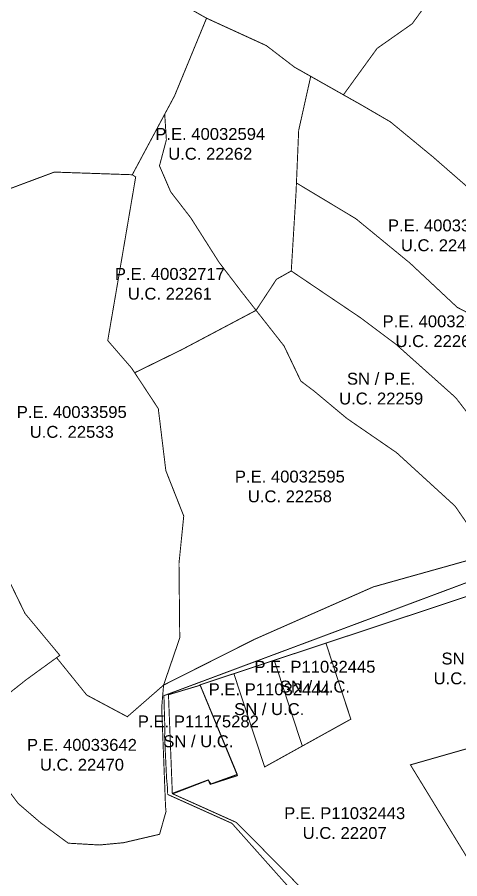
# Model space of a CAD drawing. Header units: metres. Extents: x 561401 to 594056, y 8460144 to 8508504.
# Drawn here: x 586758.9 to 586851.9, y 8501098.3 to 8501279.5 of the extents above; entities that cross this region are included whole.
import ezdxf

# ---------------------------------------------------------------- set-up
doc = ezdxf.new("R2010")
doc.units = ezdxf.units.M
for name, color, linetype in [('1.2. AFECTADOS BASE GRAFICA SUNARP', 150, 'Continuous'), ('1.2. BASE GRAFICA GORE', 76, 'Continuous'), ('1.2. BASE GRAFICA SUNARP', 150, 'Continuous'), ('1.3 ETIQUETA P.E. Y U.C.', 1, 'Continuous')]:
    doc.layers.add(name, color=color, linetype=linetype)
doc.styles.add('Arial', font='arial.ttf', dxfattribs={"height": 1})

msp = doc.modelspace()

# ---------------------------------------------------------------- linework, layer by layer
at = {"layer": '1.2. AFECTADOS BASE GRAFICA SUNARP', "color": 64, "linetype": 'Continuous', "lineweight": -3, "const_width": 0.2}
for points in [[(586792.74, 8501282.68), (586798.66, 8501279.31), (586811.22, 8501273.55), (586817.14, 8501269.01), (586820.55, 8501267.08), (586827.42, 8501263.19), (586834.5, 8501272.96), (586841.88, 8501278.15), (586850.97, 8501290.71)], [(586850.97, 8501290.71), (586841.88, 8501278.15), (586834.5, 8501272.96), (586827.42, 8501263.19), (586827.42, 8501263.19), (586831.11, 8501261.11), (586837.27, 8501257.52), (586846.26, 8501250.11), (586855.01, 8501242.47)], [(586881.2, 8501171.01), (586789.7, 8501136.8), (586789.92, 8501129.29), (586789.84, 8501128.29), (586790.27, 8501119.27), (586790.44, 8501117.58), (586790.5, 8501116.04), (586790.61, 8501115.97), (586804, 8501109.94), (586816.52, 8501095.87)], [(586839.46, 8501075.18), (586804.95, 8501110.12), (586791.56, 8501116.15), (586799.01, 8501119.04), (586799.44, 8501118.14), (586805.15, 8501119.98), (586805.06, 8501120.21), (586799.6, 8501118.23), (586799.02, 8501119.09), (586791.47, 8501116.24), (586790.66, 8501137), (586797.31, 8501138.99), (586797.28, 8501139.07), (586804.4, 8501141.43), (586804.4, 8501141.43), (586812.89, 8501144.25), (586823.75, 8501147.85), (586823.75, 8501147.85), (586861.72, 8501160.45)]]:
    msp.add_lwpolyline(points, dxfattribs=at)
for points in [[(586817.55, 8501244.65), (586830.04, 8501237.13), (586841.4, 8501227.8), (586851.33, 8501218.49), (586859.15, 8501214.42), (586871.67, 8501207.57), (586869.74, 8501232.77), (586855.01, 8501242.47), (586846.26, 8501250.11), (586837.27, 8501257.52), (586831.11, 8501261.11), (586827.42, 8501263.19), (586820.55, 8501267.08), (586818.02, 8501255.72), (586817.55, 8501244.65)], [(586816.46, 8501226.14), (586831.13, 8501216.22), (586838.46, 8501210.72), (586851, 8501199.5), (586859.49, 8501188.53), (586860.14, 8501174.26), (586854.51, 8501171.41), (586857.84, 8501166.57), (586858.91, 8501166.92), (586871.28, 8501170.88), (586872.26, 8501176.34), (586872.31, 8501186.8), (586872.37, 8501198.92), (586871.67, 8501207.57), (586859.15, 8501214.42), (586851.33, 8501218.49), (586841.4, 8501227.8), (586830.04, 8501237.13), (586817.55, 8501244.65), (586817.48, 8501242.89), (586816.46, 8501226.14)]]:
    msp.add_lwpolyline(points, close=True, dxfattribs=at)
at = {"layer": '1.2. BASE GRAFICA GORE', "color": 64, "linetype": 'Continuous', "lineweight": -3, "const_width": 0.2}
msp.add_lwpolyline([(586754.78, 8501242.49), (586766.68, 8501246.94), (586783.06, 8501246.38), (586789.87, 8501259.12), (586791.93, 8501262.96), (586798.66, 8501279.31), (586792.74, 8501282.68)], dxfattribs=at)
for points in [[(586809.07, 8501217.86), (586814.95, 8501210.36), (586818.47, 8501202.98), (586821.31, 8501200.83), (586828.17, 8501195.1), (586838.59, 8501187.92), (586850.88, 8501176.68), (586854.51, 8501171.41), (586860.14, 8501174.26), (586859.49, 8501188.53), (586851, 8501199.5), (586838.46, 8501210.72), (586831.13, 8501216.22), (586816.46, 8501226.14), (586813.35, 8501224.38), (586809.07, 8501217.86)], [(586732.37, 8501149.01), (586741.21, 8501138.99), (586749.53, 8501131.2), (586760.68, 8501140.09), (586767.15, 8501144.79), (586767.83, 8501145.28), (586760.51, 8501154.1), (586754.16, 8501167.2), (586748.23, 8501167.94), (586739.63, 8501158.95), (586732.37, 8501149.01)]]:
    msp.add_lwpolyline(points, close=True, dxfattribs=at)
at = {"layer": '1.2. BASE GRAFICA SUNARP', "color": 64, "linetype": 'Continuous', "lineweight": -3, "const_width": 0.2}
for points in [[(586789.87, 8501259.12), (586790.22, 8501253.72), (586788.77, 8501248.26), (586791.13, 8501242.78), (586795.36, 8501237.3), (586801.26, 8501228), (586805.98, 8501221.8), (586809.07, 8501217.86), (586813.35, 8501224.38), (586816.46, 8501226.14), (586817.48, 8501242.89), (586817.55, 8501244.65), (586818.02, 8501255.72), (586820.55, 8501267.08), (586817.14, 8501269.01), (586811.22, 8501273.55), (586798.66, 8501279.31), (586791.93, 8501262.96), (586789.87, 8501259.12)], [(586783.06, 8501246.38), (586783.77, 8501245.91), (586780.34, 8501225.73), (586777.9, 8501211.5), (586782.86, 8501205.77), (586783.56, 8501204.73), (586793.33, 8501209.52), (586809.07, 8501217.86), (586805.98, 8501221.8), (586801.26, 8501228), (586795.36, 8501237.3), (586791.13, 8501242.78), (586788.77, 8501248.26), (586790.22, 8501253.72), (586789.87, 8501259.12), (586783.06, 8501246.38)], [(586783.56, 8501204.73), (586788.52, 8501197.19), (586790.11, 8501184.12), (586793.87, 8501174.59), (586792.87, 8501164.63), (586793.03, 8501148.95), (586789.63, 8501139.02), (586808.7, 8501148.64), (586833.7, 8501159.68), (586855.34, 8501165.75), (586857.84, 8501166.57), (586854.51, 8501171.41), (586850.88, 8501176.68), (586838.59, 8501187.92), (586828.17, 8501195.1), (586821.31, 8501200.83), (586818.47, 8501202.98), (586814.95, 8501210.36), (586809.07, 8501217.86), (586793.33, 8501209.52), (586783.56, 8501204.73)], [(586804.95, 8501110.12), (586839.46, 8501075.18), (586842.63, 8501076.34), (586863.26, 8501086.62), (586841.5, 8501122.25), (586856.84, 8501126.63), (586860.03, 8501127.21), (586858.65, 8501135.09), (586876.36, 8501138.33), (586874.74, 8501147.49), (586871.45, 8501146.27), (586861.72, 8501160.45), (586823.75, 8501147.85), (586828.98, 8501131.86), (586810.87, 8501121.81), (586804.4, 8501141.43), (586797.28, 8501139.07), (586805.15, 8501119.98), (586799.44, 8501118.14), (586799.01, 8501119.04), (586791.56, 8501116.15), (586804.95, 8501110.12)], [(586823.75, 8501147.85), (586812.89, 8501144.25), (586818.78, 8501126.2), (586828.97, 8501131.85), (586823.75, 8501147.85)], [(586749.53, 8501131.2), (586755.69, 8501122.78), (586756.53, 8501117.54), (586759.09, 8501114.12), (586763.8, 8501110.06), (586769.6, 8501105.77), (586776.15, 8501105.39), (586781.22, 8501105.87), (586788.79, 8501107.64), (586790.15, 8501112.46), (586790.04, 8501113.52), (586789.82, 8501119.25), (586789.5, 8501127.45), (586789.24, 8501134.29), (586789.63, 8501139.02), (586782.02, 8501132.37), (586773.49, 8501136.93), (586767.15, 8501144.79), (586760.68, 8501140.09), (586749.53, 8501131.2)], [(586812.89, 8501144.25), (586804.4, 8501141.43), (586810.87, 8501121.81), (586818.78, 8501126.2), (586812.89, 8501144.25)], [(586790.66, 8501137), (586791.47, 8501116.24), (586799.02, 8501119.09), (586799.6, 8501118.23), (586805.12, 8501120.23), (586797.34, 8501139), (586790.66, 8501137)], [(586878.98, 8501123.55), (586858.15, 8501119.85), (586856.83, 8501126.63), (586841.49, 8501122.25), (586863.26, 8501086.63), (586865.05, 8501087.52), (586884.42, 8501092.78), (586878.98, 8501123.55)]]:
    msp.add_lwpolyline(points, close=True, dxfattribs=at)
msp.add_lwpolyline([(586754.16, 8501167.2), (586760.51, 8501154.1), (586767.83, 8501145.28), (586767.15, 8501144.79), (586773.49, 8501136.93), (586782.02, 8501132.37), (586789.63, 8501139.02), (586793.03, 8501148.95), (586792.87, 8501164.63), (586793.87, 8501174.59), (586790.11, 8501184.12), (586788.52, 8501197.19), (586783.56, 8501204.73), (586782.86, 8501205.77), (586777.9, 8501211.5), (586780.34, 8501225.73), (586783.77, 8501245.91), (586783.06, 8501246.38), (586766.68, 8501246.94), (586754.78, 8501242.49)], dxfattribs=at)

# ---------------------------------------------------------------- texts
at = {"layer": '1.3 ETIQUETA P.E. Y U.C.', "color": 1, "char_height": 2.5, "attachment_point": 5, "style": 'Arial'}
for s, insert in [('P.E. 40032594\\PU.C. 22262', (586799.44, 8501252.86)), ('P.E. 40033668\\PU.C. 22487', (586848.33, 8501233.62)), ('P.E. 40032717\\PU.C. 22261', (586790.95, 8501223.42)), ('P.E. 40032593\\PU.C. 22260', (586847.2, 8501213.45)), ('SN / P.E.\\PU.C. 22259', (586835.35, 8501201.37)), ('P.E. 40033595\\PU.C. 22533', (586770.34, 8501194.36)), ('P.E. 40032595\\PU.C. 22258', (586816.17, 8501180.79)), ('SN / P.E.\\PU.C. 22257', (586855.21, 8501142.51)), ('P.E. P11032445\\PSN / U.C.', (586821.43, 8501140.78)), ('P.E. P11032444\\PSN / U.C.', (586811.83, 8501136.04)), ('P.E. P11175282\\PSN / U.C.', (586796.94, 8501129.28)), ('P.E. 40033642\\PU.C. 22470', (586772.48, 8501124.35)), ('P.E. P11032443\\PU.C. 22207', (586827.69, 8501109.98))]:
    msp.add_mtext(s, dxfattribs=dict(at, insert=insert))

doc.saveas('drawing.dxf')
